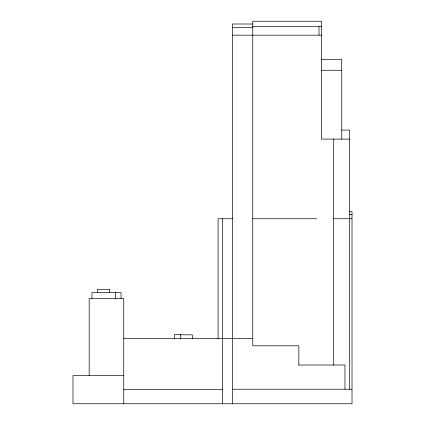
<?xml version="1.0" encoding="UTF-8"?>
<svg xmlns="http://www.w3.org/2000/svg" width="425" height="425" viewBox="0 0 425 425"><rect width="100%" height="100%" fill="white"/><g stroke="black" fill="none" stroke-linecap="round" stroke-linejoin="round"><path stroke-width="0.64" d="M252.758 24.002L232.417 24.002L232.417 403.75M252.758 26.557L321.555 26.557M232.417 27.641L252.758 27.641M232.417 35.169L321.555 35.169M321.555 59.341L341.732 59.341L341.732 139.087M349.509 139.087L321.544 139.087L321.544 70.258L341.732 70.258M341.732 130.071L349.509 130.071L349.509 389.231M349.509 211.687L352.017 211.687L352.017 403.75L72.983 403.75L72.983 375.604L123.755 375.604M349.509 214.397L352.017 214.397M232.417 218.737L218.089 218.737L218.089 338.629M252.758 218.737L316.636 218.737M333.699 218.737L352.017 218.737M180.45 334.831L192.323 334.831L192.323 338.629M123.755 338.629L252.758 338.629M298.536 365.017L344.957 365.017L344.957 389.231M232.417 389.231L352.017 389.231M123.755 389.396L222.519 389.396M333.699 139.087L333.699 365.017M321.555 70.258L321.555 21.25L252.758 21.25L252.758 345.807L298.855 345.807L298.855 365.017M318.978 26.557L318.978 35.169M222.519 218.737L222.519 403.75M180.731 338.629L180.731 334.592L174.404 334.592L174.404 338.629M123.755 403.75L123.755 298.467L89.17 298.467L89.17 375.604M121.051 298.467L121.051 292.607L91.954 292.607L91.954 298.467M115.403 292.607L115.403 298.467M109.708 292.607L109.708 289.356L97.389 289.356L97.389 292.607"/></g></svg>
